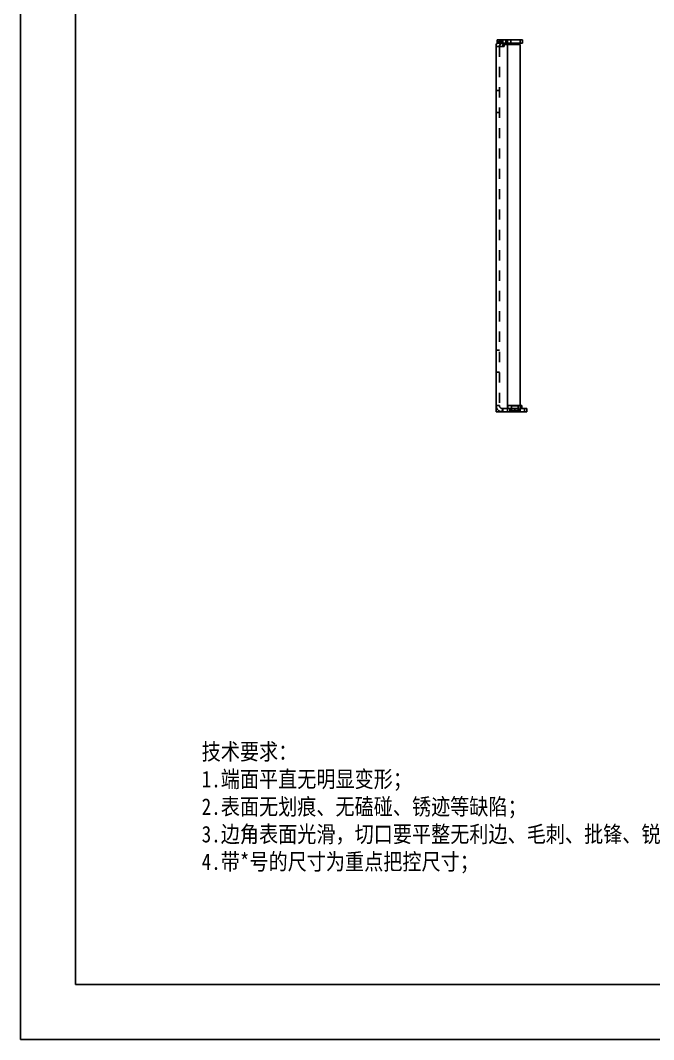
# Model space of a CAD drawing. Header units: millimetres. Extents: x -177 to 18421, y -5017 to 3255.
# Drawn here: x 5402.2 to 5690.2, y -3282.3 to -2819.2 of the extents above; entities that cross this region are included whole.
import ezdxf

# ---------------------------------------------------------------- set-up
doc = ezdxf.new("R2010")
doc.units = ezdxf.units.MM
doc.header["$LTSCALE"] = 46.255
doc.linetypes.add('HIDDEN', pattern=[0.2, 0.1, -0.1])
doc.layers.get('0').update_dxf_attribs({"linetype": 'CONTINUOUS'})
doc.layers.add('02___PRT_ALL_AXES', color=7, linetype='CONTINUOUS')
doc.layers.add('DEFAULT_2', color=8, linetype='HIDDEN')
doc.styles.get("Standard").update_dxf_attribs({"font": 'txt', "width": 0.85})

msp = doc.modelspace()

# ---------------------------------------------------------------- linework, layer by layer
at = {"color": 7, "linetype": 'Continuous'}
for p, q in [((5619.048, -2828.109), (5619.048, -2829.609)), ((5623.748, -2828.109), (5623.748, -2829.609)), ((5629.548, -2828.109), (5629.548, -2829.609)), ((5630.548, -2828.109), (5630.548, -2829.609)), ((5619.048, -2829.609), (5630.548, -2829.609)), ((5629.546, -2995.609), (5632.548, -2995.609)), ((5631.548, -2995.609), (5631.548, -2997.109)), ((5632.548, -2995.609), (5632.548, -2997.109))]:
    msp.add_line(p, q, dxfattribs=at)
at = {"color": 3, "linetype": 'Continuous'}
for p, q in [((5619.048, -2828.109), (5630.548, -2828.109)), ((5618.548, -2831.109), (5618.548, -2997.109)), ((5621.548, -2831.109), (5618.548, -2831.109)), ((5621.548, -2830.109), (5621.548, -2831.109)), ((5629.546, -2830.109), (5621.548, -2830.109)), ((5623.748, -2830.109), (5623.748, -2997.109)), ((5629.546, -2830.109), (5629.546, -2997.109)), ((5618.548, -2997.109), (5632.548, -2997.109))]:
    msp.add_line(p, q, dxfattribs=at)
at = {"color": 7, "linetype": 'Continuous'}
for points in [[(5402.235, -3282.292), (6591.235, -3282.292), (6591.235, -2441.292), (5402.235, -2441.292)], [(5427.235, -3257.292), (6566.235, -3257.292), (6566.235, -2466.292), (5427.235, -2466.292)]]:
    msp.add_lwpolyline(points, close=True, dxfattribs=at)
at = {"color": 3, "linetype": 'Continuous'}
msp.add_arc((5621.548, -2831.109), 3, 148.12523, 180, dxfattribs=at)
at = {"color": 7, "linetype": 'Continuous'}
msp.add_arc((5621.548, -2831.109), 1.5, 101.46283, 180, dxfattribs=at)
at = {"layer": '02___PRT_ALL_AXES', "color": 8, "linetype": 'HIDDEN'}
for p, q in [((5620.798, -2828.109), (5620.798, -2829.609)), ((5620.798, -2828.109), (5625.298, -2828.109)), ((5623.048, -2828.109), (5623.048, -2829.609)), ((5625.298, -2828.109), (5625.298, -2829.609)), ((5620.798, -2829.609), (5625.298, -2829.609)), ((5623.873, -2994.109), (5623.873, -2995.609)), ((5623.873, -2995.609), (5630.223, -2995.609)), ((5624.938, -2995.609), (5624.938, -2996.459)), ((5624.948, -2995.609), (5624.948, -2997.109)), ((5625.548, -2994.409), (5625.548, -2996.979)), ((5629.546, -2994.109), (5627.048, -2994.109)), ((5627.048, -2997.109), (5627.048, -2995.609)), ((5628.548, -2994.409), (5628.548, -2996.979)), ((5629.148, -2995.609), (5629.148, -2997.109)), ((5629.158, -2995.609), (5629.158, -2996.459)), ((5624.938, -2996.459), (5629.158, -2996.459)), ((5625.138, -2996.459), (5624.938, -2996.849)), ((5624.938, -2996.849), (5624.938, -2996.979)), ((5629.158, -2996.849), (5624.938, -2996.849)), ((5624.938, -2996.979), (5629.158, -2996.979)), ((5624.948, -2997.109), (5629.148, -2997.109)), ((5628.958, -2996.459), (5629.158, -2996.849)), ((5629.158, -2996.849), (5629.158, -2996.979))]:
    msp.add_line(p, q, dxfattribs=at)
at = {"layer": '02___PRT_ALL_AXES', "color": 7, "linetype": 'Continuous'}
for q in [(5629.546, -2994.109), (5630.223, -2995.609)]:
    msp.add_line((5630.223, -2994.109), q, dxfattribs=at)
at = {"layer": 'DEFAULT_2', "color": 8, "linetype": 'HIDDEN'}
for p, q in [((5620.048, -2829.609), (5620.048, -2828.109)), ((5621.548, -2828.109), (5621.548, -2829.609)), ((5620.048, -2831.109), (5620.048, -2997.109)), ((5621.548, -2831.109), (5622.182, -2831.109)), ((5622.182, -2830.109), (5622.182, -2831.109)), ((5618.548, -2851.109), (5620.048, -2851.109)), ((5618.548, -2861.109), (5620.048, -2861.109)), ((5618.548, -2969.109), (5620.048, -2969.109)), ((5618.548, -2979.109), (5620.048, -2979.109)), ((5618.548, -2994.109), (5620.048, -2994.109)), ((5621.375, -2997.104), (5621.461, -2995.606)), ((5621.548, -2997.109), (5621.548, -2995.609)), ((5621.548, -2995.609), (5629.546, -2995.609)), ((5623.873, -2994.109), (5628.848, -2994.109)), ((5624.024, -2994.109), (5624.024, -2994.159)), ((5624.024, -2994.159), (5626.311, -2994.159)), ((5624.115, -2994.109), (5624.115, -2994.159)), ((5624.191, -2994.109), (5624.191, -2994.159)), ((5624.246, -2994.109), (5624.246, -2994.159)), ((5624.283, -2994.109), (5624.283, -2994.159)), ((5624.564, -2994.109), (5624.564, -2994.159)), ((5624.614, -2994.109), (5624.614, -2994.159)), ((5624.629, -2994.109), (5624.629, -2994.159)), ((5624.646, -2994.109), (5624.646, -2994.159)), ((5624.688, -2994.109), (5624.688, -2994.159)), ((5624.69, -2994.109), (5624.69, -2994.159)), ((5624.694, -2994.109), (5624.694, -2994.159)), ((5624.695, -2994.109), (5624.695, -2994.159)), ((5624.712, -2994.109), (5624.712, -2994.159)), ((5624.716, -2994.109), (5624.716, -2994.159)), ((5624.719, -2994.109), (5624.719, -2994.159)), ((5624.722, -2994.109), (5624.722, -2994.159)), ((5624.724, -2994.109), (5624.724, -2994.159)), ((5624.728, -2994.109), (5624.728, -2994.159)), ((5624.756, -2994.109), (5624.756, -2994.159)), ((5624.762, -2994.109), (5624.762, -2994.159)), ((5624.769, -2994.109), (5624.769, -2994.159)), ((5624.771, -2994.109), (5624.771, -2994.159)), ((5624.783, -2994.109), (5624.783, -2994.159)), ((5624.798, -2994.109), (5624.798, -2994.159)), ((5624.805, -2994.109), (5624.805, -2994.159)), ((5624.811, -2994.109), (5624.811, -2994.159)), ((5624.812, -2994.109), (5624.812, -2994.159)), ((5624.823, -2994.109), (5624.823, -2994.159)), ((5624.824, -2994.109), (5624.824, -2994.159)), ((5624.831, -2994.109), (5624.831, -2994.159)), ((5624.848, -2997.109), (5624.848, -2995.609)), ((5624.85, -2994.109), (5624.85, -2994.159)), ((5624.866, -2994.109), (5624.866, -2994.159)), ((5624.867, -2994.109), (5624.867, -2994.159)), ((5624.878, -2994.109), (5624.878, -2994.159)), ((5624.89, -2994.109), (5624.89, -2994.159)), ((5624.894, -2994.109), (5624.894, -2994.159)), ((5624.897, -2994.109), (5624.897, -2994.159)), ((5624.909, -2994.109), (5624.909, -2994.159)), ((5624.909, -2994.109), (5624.909, -2994.159)), ((5624.917, -2994.109), (5624.917, -2994.159)), ((5624.921, -2994.109), (5624.921, -2994.159)), ((5624.939, -2994.109), (5624.939, -2994.159)), ((5624.941, -2994.109), (5624.941, -2994.159)), ((5624.943, -2994.109), (5624.943, -2994.159)), ((5624.945, -2994.109), (5624.945, -2994.159)), ((5624.953, -2994.109), (5624.953, -2994.159)), ((5624.957, -2994.109), (5624.957, -2994.159)), ((5624.965, -2994.109), (5624.965, -2994.159)), ((5624.967, -2994.109), (5624.967, -2994.159)), ((5624.989, -2994.109), (5624.989, -2994.159)), ((5625.002, -2994.109), (5625.002, -2994.159)), ((5625.015, -2994.109), (5625.015, -2994.159)), ((5625.017, -2994.109), (5625.017, -2994.159)), ((5625.025, -2994.109), (5625.025, -2994.159)), ((5625.029, -2994.109), (5625.029, -2994.159)), ((5625.031, -2994.109), (5625.031, -2994.159)), ((5625.033, -2994.109), (5625.033, -2994.159)), ((5625.043, -2994.109), (5625.043, -2994.159)), ((5625.046, -2994.109), (5625.046, -2994.159)), ((5625.069, -2994.109), (5625.069, -2994.159)), ((5625.072, -2994.109), (5625.072, -2994.159)), ((5625.104, -2994.109), (5625.104, -2994.159)), ((5625.11, -2994.109), (5625.11, -2994.159)), ((5625.123, -2994.109), (5625.123, -2994.159)), ((5625.125, -2994.109), (5625.125, -2994.159)), ((5625.131, -2994.109), (5625.131, -2994.159)), ((5625.156, -2994.109), (5625.156, -2994.159)), ((5625.165, -2994.109), (5625.165, -2994.159)), ((5625.168, -2994.109), (5625.168, -2994.159)), ((5625.199, -2994.109), (5625.199, -2994.159)), ((5625.209, -2994.109), (5625.209, -2994.159)), ((5625.226, -2994.109), (5625.226, -2994.159)), ((5625.548, -2994.409), (5625.248, -2994.109)), ((5625.262, -2994.109), (5625.262, -2994.159)), ((5625.271, -2994.109), (5625.271, -2994.159)), ((5625.319, -2994.109), (5625.319, -2994.159)), ((5625.322, -2994.109), (5625.322, -2994.159)), ((5625.377, -2994.109), (5625.377, -2994.159)), ((5625.387, -2994.109), (5625.387, -2994.159)), ((5625.405, -2994.109), (5625.405, -2994.159)), ((5625.412, -2994.109), (5625.412, -2994.159)), ((5625.418, -2994.109), (5625.418, -2994.159)), ((5625.435, -2994.109), (5625.435, -2994.159)), ((5625.439, -2994.109), (5625.439, -2994.159)), ((5625.449, -2994.109), (5625.449, -2994.159)), ((5625.463, -2994.109), (5625.463, -2994.159)), ((5625.48, -2994.109), (5625.48, -2994.159)), ((5625.502, -2994.109), (5625.502, -2994.159)), ((5625.505, -2994.109), (5625.505, -2994.159)), ((5625.515, -2994.109), (5625.515, -2994.159)), ((5625.525, -2994.109), (5625.525, -2994.159)), ((5625.529, -2994.109), (5625.529, -2994.159)), ((5628.548, -2994.409), (5625.548, -2994.409)), ((5625.66, -2994.109), (5625.66, -2994.159)), ((5625.661, -2994.109), (5625.661, -2994.159)), ((5625.701, -2994.109), (5625.701, -2994.159)), ((5625.729, -2994.109), (5625.729, -2994.159)), ((5625.799, -2994.109), (5625.799, -2994.159)), ((5626.05, -2994.109), (5626.05, -2994.159)), ((5626.11, -2994.109), (5626.11, -2994.159)), ((5626.124, -2994.109), (5626.124, -2994.159)), ((5626.146, -2994.109), (5626.146, -2994.159)), ((5626.221, -2994.109), (5626.221, -2994.159)), ((5626.275, -2994.109), (5626.275, -2994.159)), ((5626.311, -2994.109), (5626.311, -2994.159)), ((5626.505, -2994.109), (5626.505, -2994.159)), ((5626.505, -2994.159), (5626.985, -2994.159)), ((5626.517, -2994.109), (5626.517, -2994.159)), ((5626.521, -2994.109), (5626.521, -2994.159)), ((5626.551, -2994.109), (5626.551, -2994.159)), ((5626.562, -2994.109), (5626.562, -2994.159)), ((5626.582, -2994.109), (5626.582, -2994.159)), ((5626.589, -2994.109), (5626.589, -2994.159)), ((5626.599, -2994.109), (5626.599, -2994.159)), ((5626.6, -2994.109), (5626.6, -2994.159)), ((5626.607, -2994.109), (5626.607, -2994.159)), ((5626.609, -2994.109), (5626.609, -2994.159)), ((5626.618, -2994.109), (5626.618, -2994.159)), ((5626.621, -2994.109), (5626.621, -2994.159)), ((5626.633, -2994.109), (5626.633, -2994.159)), ((5626.663, -2994.109), (5626.663, -2994.159)), ((5626.664, -2994.109), (5626.664, -2994.159)), ((5626.665, -2994.109), (5626.665, -2994.159)), ((5626.666, -2994.109), (5626.666, -2994.159)), ((5626.674, -2994.109), (5626.674, -2994.159)), ((5626.681, -2994.109), (5626.681, -2994.159)), ((5626.691, -2994.109), (5626.691, -2994.159)), ((5626.714, -2994.109), (5626.714, -2994.159)), ((5626.72, -2994.109), (5626.72, -2994.159)), ((5626.721, -2994.109), (5626.721, -2994.159)), ((5626.728, -2994.109), (5626.728, -2994.159)), ((5626.76, -2994.109), (5626.76, -2994.159)), ((5626.768, -2994.109), (5626.768, -2994.159)), ((5626.78, -2994.109), (5626.78, -2994.159)), ((5626.786, -2994.109), (5626.786, -2994.159)), ((5626.789, -2994.109), (5626.789, -2994.159)), ((5626.803, -2994.109), (5626.803, -2994.159)), ((5626.831, -2994.109), (5626.831, -2994.159)), ((5626.832, -2994.109), (5626.832, -2994.159)), ((5626.834, -2994.109), (5626.834, -2994.159)), ((5626.841, -2994.109), (5626.841, -2994.159)), ((5626.842, -2994.109), (5626.842, -2994.159)), ((5626.848, -2994.109), (5626.848, -2994.159)), ((5626.869, -2994.109), (5626.869, -2994.159)), ((5626.876, -2994.109), (5626.876, -2994.159)), ((5626.884, -2994.109), (5626.884, -2994.159)), ((5626.895, -2994.109), (5626.895, -2994.159)), ((5626.9, -2994.109), (5626.9, -2994.159)), ((5626.902, -2994.109), (5626.902, -2994.159)), ((5626.903, -2994.109), (5626.903, -2994.159)), ((5626.908, -2994.109), (5626.908, -2994.159)), ((5626.94, -2994.109), (5626.94, -2994.159)), ((5626.948, -2994.109), (5626.948, -2994.159)), ((5626.954, -2994.109), (5626.954, -2994.159)), ((5626.97, -2994.109), (5626.97, -2994.159)), ((5626.975, -2994.109), (5626.975, -2994.159)), ((5626.981, -2994.109), (5626.981, -2994.159)), ((5626.985, -2994.109), (5626.985, -2994.159)), ((5628.548, -2994.409), (5628.848, -2994.109))]:
    msp.add_line(p, q, dxfattribs=at)
for centre, radius, start, end in [((5621.548, -2831.109), 3, 90, 148.12523), ((5621.548, -2831.109), 1.5, 90, 101.46283), ((5621.548, -2994.109), 3, 180, 270), ((5621.548, -2994.109), 1.5, 180, 270)]:
    msp.add_arc(centre, radius, start, end, dxfattribs=at)

# ---------------------------------------------------------------- texts
at = {"insert": (5484.674, -3147.672), "char_height": 7.5, "width": 260.45821, "attachment_point": 1}
msp.add_mtext('{\\fSimSun|b0|i0|c134|p54;技术要求：\\P1.端面平直无明显变形；\\P2.表面无划痕、无磕碰、锈迹等缺陷；\\P3.边角表面光滑，切口要平整无利边、毛刺、批锋、锐角;\\P4.\\fSimSun|b0|i0|c134|p34;\\C0;带*号的尺寸为重点把控尺寸\\fSimSun|b0|i0|c134|p54;\\C256;；}', dxfattribs=at)

doc.saveas('drawing.dxf')
